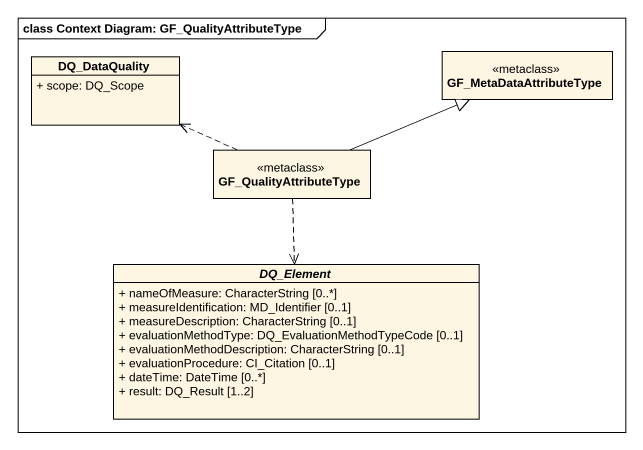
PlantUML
@startuml
mainframe class Context Diagram: GF_QualityAttributeType
hide circle
hide empty members
skinparam classAttributeIconSize 0
class DQ_DataQuality {
  + scope: DQ_Scope
}
class GF_MetaDataAttributeType <<metaclass>>
class GF_QualityAttributeType <<metaclass>>
abstract class DQ_Element {
  + nameOfMeasure: CharacterString [0..*]
  + measureIdentification: MD_Identifier [0..1]
  + measureDescription: CharacterString [0..1]
  + evaluationMethodType: DQ_EvaluationMethodTypeCode [0..1]
  + evaluationMethodDescription: CharacterString [0..1]
  + evaluationProcedure: CI_Citation [0..1]
  + dateTime: DateTime [0..*]
  + result: DQ_Result [1..2]
}
GF_QualityAttributeType .left.> DQ_DataQuality
GF_QualityAttributeType -right-|> GF_MetaDataAttributeType
GF_QualityAttributeType ..> DQ_Element
@enduml
